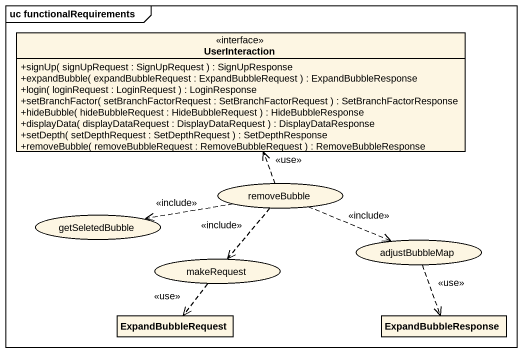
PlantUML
@startuml
mainframe uc functionalRequirements
allowmixing
hide circle
hide empty members
skinparam classAttributeIconSize 0
interface UserInteraction {
  +signUp( signUpRequest : SignUpRequest ) : SignUpResponse
  +expandBubble( expandBubbleRequest : ExpandBubbleRequest ) : ExpandBubbleResponse
  +login( loginRequest : LoginRequest ) : LoginResponse
  +setBranchFactor( setBranchFactorRequest : SetBranchFactorRequest ) : SetBranchFactorResponse
  +hideBubble( hideBubbleRequest : HideBubbleRequest ) : HideBubbleResponse
  +displayData( displayDataRequest : DisplayDataRequest ) : DisplayDataResponse
  +setDepth( setDepthRequest : SetDepthRequest ) : SetDepthResponse
  +removeBubble( removeBubbleRequest : RemoveBubbleRequest ) : RemoveBubbleResponse
}
usecase removeBubble
usecase getSeletedBubble
usecase adjustBubbleMap
usecase makeRequest
class ExpandBubbleRequest
class ExpandBubbleResponse
removeBubble .up.> UserInteraction : <<use>>
removeBubble .left.> getSeletedBubble : <<include>>
removeBubble .right.> adjustBubbleMap : <<include>>
removeBubble ..> makeRequest : <<include>>
adjustBubbleMap ..> ExpandBubbleResponse : <<use>>
makeRequest ..> ExpandBubbleRequest : <<use>>
@enduml
